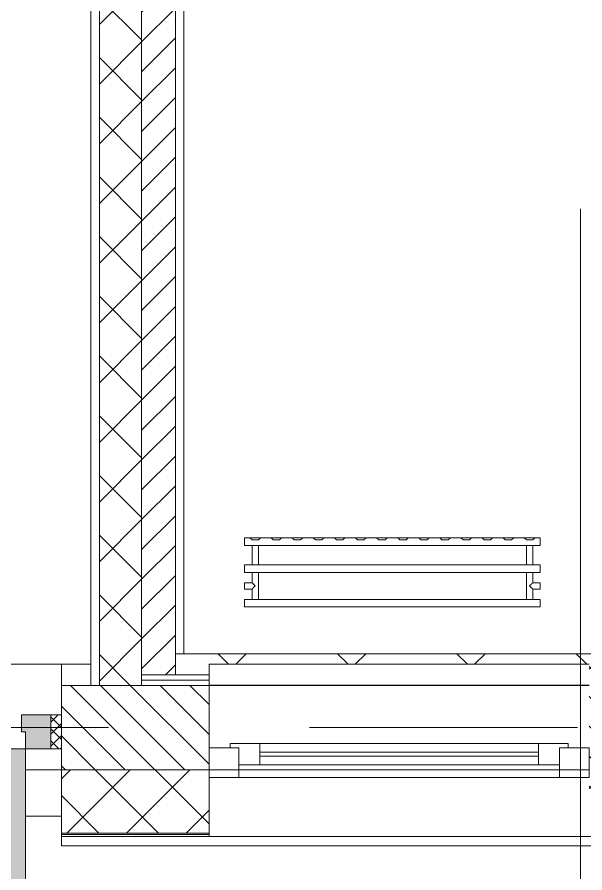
# Model space of a CAD drawing. Header units: millimetres. Extents: x 81368 to 286493, y -8553 to 29000.
# Drawn here: x 109375 to 110720, y -344 to 1683 of the extents above; entities that cross this region are included whole.
import ezdxf

# ---------------------------------------------------------------- set-up
doc = ezdxf.new("R2010")
doc.units = ezdxf.units.MM
doc.linetypes.add('200_ШТРИХ__ш1_п0_6_', pattern=[160, 100, -60])
doc.linetypes.add('Осевая', pattern=[3175, 635, -476.25, 1587.5, -476.25])
for name, color, linetype, lineweight in [('A-DETL-MBND-1', 7, '200_ШТРИХ__ш1_п0_6_', 9), ('A-GLAZ', 7, 'Continuous', 9), ('A-WALL', 7, 'Continuous', 9), ('A-WALL-1', 7, 'Continuous', 13), ('I-WALL', 7, 'Continuous', 9), ('Оси', 7, 'Continuous', 9), ('Оси-2', 7, 'Осевая', 9)]:
    doc.layers.add(name, color=color, linetype=linetype, lineweight=lineweight)
for name, color, linetype, lineweight, true_color in [('A-DOOR-1', 7, 'Continuous', 9, 0xaaaaaa), ('A-DOOR-2', 7, 'Continuous', 9, 0xe2e2e2), ('A-DOOR-FRAM-2', 7, 'Continuous', 9, 0xaaaaaa), ('A-FLOR-1', 7, 'Continuous', 9, 0xaaaaaa), ('A-WALL-2', 7, 'Continuous', 13, 0x008040), ('I-WALL-2', 7, 'Continuous', 9, 0x008040), ('I-WALL-3', 7, 'Continuous', 25, 0x008040), ('M-EQPM-1', 7, 'Continuous', 9, 0xaaaaaa)]:
    doc.layers.add(name, color=color, linetype=linetype, lineweight=lineweight, true_color=true_color)
pattern_1 = [(45, (0, 0), (-70.71068, 70.71068), []), (135, (0, 0), (-70.71068, -70.71068), [])]
pattern_2 = [(45, (0, 0), (-141.42136, 141.42136), []), (135, (0, 0), (-141.42136, -141.42136), [])]

# ---------------------------------------------------------------- blocks, each defined once
blk = doc.blocks.new('110_Дверь_СКБ_2Ст_Наружная - ДН-5_л__ Двухстворчатая 1350 х3800 _h_ в свету с верхним остеклением-21877029-План монтажа стен и перегородок 1 этажа в осях 23_1-33')
at = {"layer": 'A-DOOR-1'}
h = blk.add_hatch(dxfattribs=at)
h.set_pattern_fill('FP_38', color=256, style=0, pattern_type=2)
h.set_pattern_definition([(135, (1626.41, 164.685), (-14.14214, -14.14214), []), (225, (1626.41, 164.685), (14.14214, -14.14214), [])])
h.paths.add_polyline_path([(719.5, 50), (719.5, -30), (744.5, -30), (744.5, 50)])
at = {"layer": 'A-DOOR-2'}
for points in [[(619.5, 1010), (619.5, 50), (659.5, 50), (659.5, 1010)], [(-580.5, 370), (-620.5, 370), (-620.5, 50), (-580.5, 50)]]:
    blk.add_hatch(color=256, dxfattribs=at).paths.add_polyline_path(points)
h = blk.add_hatch(color=256, dxfattribs=at)
h.paths.add_polyline_path([(-620.5, 50), (-680.5, 50), (-680.5, -30), (-610.5, -30), (-610.5, 10), (-620.5, 10)])
h.paths.add_polyline_path([(719.5, 50), (659.5, 50), (659.5, 10), (649.5, 10), (649.5, -30), (719.5, -30)])
at = {"layer": 'A-DOOR-FRAM-2'}
h = blk.add_hatch(dxfattribs=at)
h.set_pattern_fill('FP_39', color=256, style=0, pattern_type=2)
h.set_pattern_definition([(45, (-496.384, 164.685), (-14.1421, 14.1421), []), (135, (-496.384, 164.685), (-14.1421, -14.1421), [])])
h.paths.add_polyline_path([(-680.5, 50), (-705.5, 50), (-705.5, -30), (-680.5, -30)])
at = {"layer": 'A-DOOR-1'}
for p, q in [((659.5, 1010), (619.5, 1010)), ((619.5, 1010), (619.5, 50)), ((659.5, 50), (659.5, 1010)), ((-620.5, 370), (-620.5, 50)), ((-580.5, 370), (-620.5, 370)), ((-580.5, 50), (-580.5, 370)), ((-620.5, 50), (-580.5, 50)), ((619.5, 50), (659.5, 50))]:
    blk.add_line(p, q, dxfattribs=at)
for centre, radius, start, end in [((659.5, 50), 960, 90, 180), ((-620.5, 50), 320, 0, 90)]:
    blk.add_arc(centre, radius, start, end, dxfattribs=at)
at = {"layer": 'A-DOOR-FRAM-2'}
for p, q in [((-680.5, 50), (-705.5, 50)), ((-705.5, 50), (-705.5, -30)), ((-620.5, 50), (-680.5, 50)), ((-680.5, 50), (-680.5, -30)), ((-680.5, -30), (-680.5, 50)), ((-620.5, 10), (-620.5, 50)), ((659.5, 50), (659.5, 10)), ((719.5, 50), (659.5, 50)), ((719.5, -30), (719.5, 50)), ((744.5, 50), (719.5, 50)), ((719.5, 50), (719.5, -30)), ((744.5, -30), (744.5, 50)), ((-610.5, 10), (-620.5, 10)), ((-610.5, -30), (-610.5, 10)), ((659.5, 10), (649.5, 10)), ((649.5, 10), (649.5, -30)), ((-705.5, -30), (-680.5, -30)), ((-680.5, -30), (-610.5, -30)), ((649.5, -30), (719.5, -30)), ((719.5, -30), (744.5, -30))]:
    blk.add_line(p, q, dxfattribs=at)
blk = doc.blocks.new('120_Окно_СКБ_1Ст - 120_Окно_СКБ_1Ст 900х2500_h_ с форточкой-22876038-План монтажа стен и перегородок 1 этажа в осях 23_1-33')
at = {"layer": 'A-GLAZ'}
for p, q in [((-450, -127), (-450, -57)), ((-450, -57), (-380, -57)), ((450, -57), (-450, -57)), ((-380, -57), (-380, -127)), ((380, -127), (380, -57)), ((380, -57), (450, -57)), ((450, -57), (450, -127)), ((380, -87), (-380, -87)), ((-380, -87), (-380, -127)), ((-330, -137), (-330, -87)), ((330, -137), (330, -87)), ((380, -127), (380, -87)), ((-330, -107), (330, -107)), ((330, -117), (-330, -117)), ((-380, -127), (-450, -127)), ((-450, -127), (-400, -127)), ((-380, -127), (-400, -127)), ((-400, -127), (-400, -137)), ((-400, -137), (400, -137)), ((400, -137), (-400, -137)), ((450, -127), (380, -127)), ((400, -127), (380, -127)), ((400, -127), (450, -127)), ((400, -137), (400, -127))]:
    blk.add_line(p, q, dxfattribs=at)
blk = doc.blocks.new('radiator_prado_classic_z_tip_30_po exemplyaru - Classic Z Тип 30-300-V22-План монтажа стен и перегородок 1 этажа в осях 23_1-33')
at = {"layer": 'M-EQPM-1'}
for p, q in [((0, 228), (0, 210)), ((700, 228), (0, 228)), ((0, 210), (0, 228)), ((0, 228), (12.5, 228)), ((12.5, 228), (37.5, 228)), ((37.5, 228), (12.5, 228)), ((12.5, 228), (37.5, 228)), ((12.5, 228), (17.5, 223)), ((12.5, 228), (17.5, 223)), ((32.5, 223), (17.5, 223)), ((17.5, 223), (32.5, 223)), ((32.5, 223), (37.5, 228)), ((37.5, 228), (32.5, 223)), ((37.5, 228), (62.5, 228)), ((62.5, 228), (87.5, 228)), ((87.5, 228), (62.5, 228)), ((62.5, 228), (87.5, 228)), ((62.5, 228), (67.5, 223)), ((62.5, 228), (67.5, 223)), ((82.5, 223), (67.5, 223)), ((67.5, 223), (82.5, 223)), ((82.5, 223), (87.5, 228)), ((87.5, 228), (82.5, 223)), ((87.5, 228), (112.5, 228)), ((112.5, 228), (137.5, 228)), ((137.5, 228), (112.5, 228)), ((112.5, 228), (137.5, 228)), ((112.5, 228), (117.5, 223)), ((112.5, 228), (117.5, 223)), ((132.5, 223), (117.5, 223)), ((117.5, 223), (132.5, 223)), ((132.5, 223), (137.5, 228)), ((137.5, 228), (132.5, 223)), ((137.5, 228), (162.5, 228)), ((162.5, 228), (187.5, 228)), ((187.5, 228), (162.5, 228)), ((162.5, 228), (187.5, 228)), ((162.5, 228), (167.5, 223)), ((162.5, 228), (167.5, 223)), ((182.5, 223), (167.5, 223)), ((167.5, 223), (182.5, 223)), ((182.5, 223), (187.5, 228)), ((187.5, 228), (182.5, 223)), ((187.5, 228), (212.5, 228)), ((212.5, 228), (237.5, 228)), ((237.5, 228), (212.5, 228)), ((212.5, 228), (237.5, 228)), ((212.5, 228), (217.5, 223)), ((212.5, 228), (217.5, 223)), ((232.5, 223), (217.5, 223)), ((217.5, 223), (232.5, 223)), ((232.5, 223), (237.5, 228)), ((237.5, 228), (232.5, 223)), ((237.5, 228), (262.5, 228)), ((262.5, 228), (287.5, 228)), ((287.5, 228), (262.5, 228)), ((262.5, 228), (287.5, 228)), ((262.5, 228), (267.5, 223)), ((262.5, 228), (267.5, 223)), ((282.5, 223), (267.5, 223)), ((267.5, 223), (282.5, 223)), ((282.5, 223), (287.5, 228)), ((287.5, 228), (282.5, 223)), ((287.5, 228), (312.5, 228)), ((312.5, 228), (337.5, 228)), ((337.5, 228), (312.5, 228)), ((312.5, 228), (337.5, 228)), ((312.5, 228), (317.5, 223)), ((312.5, 228), (317.5, 223)), ((332.5, 223), (317.5, 223)), ((317.5, 223), (332.5, 223)), ((332.5, 223), (337.5, 228)), ((337.5, 228), (332.5, 223)), ((337.5, 228), (362.5, 228)), ((362.5, 228), (387.5, 228)), ((387.5, 228), (362.5, 228)), ((362.5, 228), (387.5, 228)), ((362.5, 228), (367.5, 223)), ((362.5, 228), (367.5, 223)), ((382.5, 223), (367.5, 223)), ((367.5, 223), (382.5, 223)), ((382.5, 223), (387.5, 228)), ((387.5, 228), (382.5, 223)), ((387.5, 228), (412.5, 228)), ((412.5, 228), (437.5, 228)), ((437.5, 228), (412.5, 228)), ((412.5, 228), (437.5, 228)), ((412.5, 228), (417.5, 223)), ((412.5, 228), (417.5, 223)), ((432.5, 223), (417.5, 223)), ((417.5, 223), (432.5, 223)), ((432.5, 223), (437.5, 228)), ((437.5, 228), (432.5, 223)), ((437.5, 228), (462.5, 228)), ((462.5, 228), (487.5, 228)), ((487.5, 228), (462.5, 228)), ((462.5, 228), (487.5, 228)), ((462.5, 228), (467.5, 223)), ((462.5, 228), (467.5, 223)), ((482.5, 223), (467.5, 223)), ((467.5, 223), (482.5, 223)), ((482.5, 223), (487.5, 228)), ((487.5, 228), (482.5, 223)), ((487.5, 228), (512.5, 228)), ((512.5, 228), (537.5, 228)), ((537.5, 228), (512.5, 228)), ((512.5, 228), (537.5, 228)), ((512.5, 228), (517.5, 223)), ((512.5, 228), (517.5, 223)), ((532.5, 223), (517.5, 223)), ((517.5, 223), (532.5, 223)), ((532.5, 223), (537.5, 228)), ((537.5, 228), (532.5, 223)), ((537.5, 228), (562.5, 228)), ((562.5, 228), (587.5, 228)), ((587.5, 228), (562.5, 228)), ((562.5, 228), (587.5, 228)), ((562.5, 228), (567.5, 223)), ((562.5, 228), (567.5, 223)), ((582.5, 223), (567.5, 223)), ((567.5, 223), (582.5, 223)), ((582.5, 223), (587.5, 228)), ((587.5, 228), (582.5, 223)), ((587.5, 228), (612.5, 228)), ((612.5, 228), (637.5, 228)), ((637.5, 228), (612.5, 228)), ((612.5, 228), (637.5, 228)), ((612.5, 228), (617.5, 223)), ((612.5, 228), (617.5, 223)), ((632.5, 223), (617.5, 223)), ((617.5, 223), (632.5, 223)), ((632.5, 223), (637.5, 228)), ((637.5, 228), (632.5, 223)), ((637.5, 228), (662.5, 228)), ((662.5, 228), (687.5, 228)), ((687.5, 228), (662.5, 228)), ((662.5, 228), (687.5, 228)), ((662.5, 228), (667.5, 223)), ((662.5, 228), (667.5, 223)), ((682.5, 223), (667.5, 223)), ((667.5, 223), (682.5, 223)), ((682.5, 223), (687.5, 228)), ((687.5, 228), (682.5, 223)), ((687.5, 228), (700, 228)), ((700, 210), (700, 228)), ((700, 228), (700, 210)), ((0, 210), (700, 210)), ((17.5, 210), (0, 210)), ((17.5, 210), (17.5, 164)), ((17.5, 210), (17.5, 164)), ((32.5, 210), (17.5, 210)), ((17.5, 210), (32.5, 210)), ((32.5, 210), (17.5, 210)), ((17.5, 210), (23.1, 210)), ((31.5, 210), (18.5, 210)), ((23.1, 210), (25, 210)), ((25, 210), (26.9, 210)), ((26.9, 210), (28.8, 210)), ((28.8, 210), (30.3, 210)), ((30.3, 210), (31.5, 210)), ((31.5, 210), (32.2, 210)), ((32.2, 210), (32.5, 210)), ((32.5, 164), (32.5, 210)), ((32.5, 164), (32.5, 210)), ((667.5, 210), (32.5, 210)), ((667.5, 210), (667.5, 164)), ((667.5, 210), (667.5, 164)), ((682.5, 210), (667.5, 210)), ((667.5, 210), (673.1, 210)), ((669.7, 210), (667.5, 210)), ((667.5, 210), (682.5, 210)), ((681.5, 210), (668.5, 210)), ((671.2, 210), (669.7, 210)), ((682.5, 210), (671.2, 210)), ((673.1, 210), (675, 210)), ((675, 210), (676.9, 210)), ((676.9, 210), (682.5, 210)), ((682.5, 164), (682.5, 210)), ((682.5, 164), (682.5, 210)), ((700, 210), (682.5, 210)), ((700, 164), (0, 164)), ((0, 164), (0, 146)), ((0, 146), (0, 164)), ((0, 164), (17.5, 164)), ((32.5, 164), (17.5, 164)), ((17.5, 164), (32.5, 164)), ((32.5, 164), (17.5, 164)), ((17.5, 164), (17.8, 164)), ((17.8, 164), (18.5, 164)), ((18.5, 164), (19.7, 164)), ((18.5, 164), (31.5, 164)), ((19.7, 164), (21.3, 164)), ((21.3, 164), (23.1, 164)), ((23.1, 164), (25, 164)), ((25, 164), (26.9, 164)), ((26.9, 164), (28.8, 164)), ((28.8, 164), (30.3, 164)), ((30.3, 164), (31.5, 164)), ((31.5, 164), (32.2, 164)), ((32.2, 164), (32.5, 164)), ((32.5, 164), (667.5, 164)), ((682.5, 164), (667.5, 164)), ((667.5, 164), (682.5, 164)), ((682.5, 164), (667.5, 164)), ((667.5, 164), (682.5, 164)), ((668.5, 164), (681.5, 164)), ((682.5, 164), (700, 164)), ((700, 146), (700, 164)), ((700, 164), (700, 146)), ((0, 146), (700, 146)), ((17.5, 146), (0, 146)), ((17.5, 146), (17.5, 121.5)), ((17.5, 146), (17.5, 121.5)), ((17.5, 146), (32.5, 146)), ((32.5, 146), (17.5, 146)), ((17.5, 146), (32.5, 146)), ((23.1, 146), (17.5, 146)), ((31.5, 146), (18.5, 146)), ((25, 146), (23.1, 146)), ((26.9, 146), (25, 146)), ((28.8, 146), (26.9, 146)), ((30.3, 146), (28.8, 146)), ((31.5, 146), (30.3, 146)), ((32.2, 146), (31.5, 146)), ((32.5, 146), (32.2, 146)), ((32.5, 82), (32.5, 146)), ((32.5, 82), (32.5, 146)), ((667.5, 146), (32.5, 146)), ((667.5, 146), (667.5, 82)), ((667.5, 146), (667.5, 82)), ((667.5, 146), (682.5, 146)), ((682.5, 146), (667.5, 146)), ((667.5, 146), (682.5, 146)), ((682.5, 146), (667.5, 146)), ((681.5, 146), (668.5, 146)), ((682.5, 121.5), (682.5, 146)), ((682.5, 121.5), (682.5, 146)), ((700, 146), (682.5, 146)), ((17.5, 121.5), (0, 121.5)), ((17.5, 121.5), (0, 121.5)), ((0, 121.5), (0, 121.2)), ((0, 106.5), (0, 121.5)), ((0, 121.2), (0, 106.8)), ((0, 121.2), (0, 120.5)), ((0, 120.5), (0, 121.2)), ((0, 121.2), (0, 121.2)), ((0, 120.5), (0, 119.3)), ((0, 119.3), (0, 120.5)), ((0, 119.3), (0, 117.8)), ((0, 117.8), (0, 119.3)), ((0, 117.8), (0, 115.9)), ((0, 115.9), (0, 117.8)), ((0, 115.9), (0, 114)), ((0, 114), (0, 115.9)), ((0, 114), (0, 112.1)), ((0, 112.1), (0, 114)), ((0, 112.1), (0, 110.2)), ((0, 110.2), (0, 112.1)), ((0, 110.2), (0, 108.7)), ((0, 108.7), (0, 110.2)), ((0, 108.7), (0, 106.8)), ((0, 106.8), (0, 108.7)), ((0, 106.8), (0, 106.5)), ((0, 106.8), (0, 106.8)), ((0, 106.5), (17.5, 106.5)), ((0, 106.5), (17.5, 106.5)), ((17.5, 106.5), (17.5, 82)), ((17.5, 106.5), (17.5, 82)), ((700, 121.5), (682.5, 121.5)), ((700, 121.5), (682.5, 121.5)), ((682.5, 82), (682.5, 106.5)), ((682.5, 106.5), (700, 106.5)), ((682.5, 82), (682.5, 106.5)), ((682.5, 106.5), (700, 106.5)), ((700, 121.5), (700, 106.5)), ((700, 121.2), (700, 121.5)), ((700, 121.5), (700, 121.2)), ((700, 121.2), (700, 121.5)), ((700, 106.8), (700, 121.2)), ((700, 121.2), (700, 106.8)), ((700, 106.8), (700, 121.2)), ((700, 106.5), (700, 106.8)), ((700, 106.8), (700, 106.5)), ((700, 106.5), (700, 106.8)), ((700, 82), (0, 82)), ((0, 82), (0, 64)), ((0, 64), (0, 82)), ((0, 82), (17.5, 82)), ((19.7, 82), (17.5, 82)), ((17.5, 82), (32.5, 82)), ((32.5, 82), (17.5, 82)), ((17.5, 82), (17.8, 82)), ((17.8, 82), (18.5, 82)), ((18.5, 82), (19.7, 82)), ((18.5, 82), (31.5, 82)), ((26.9, 82), (19.7, 82)), ((19.7, 82), (21.3, 82)), ((21.3, 82), (23.1, 82)), ((23.1, 82), (25, 82)), ((25, 82), (26.9, 82)), ((32.5, 82), (26.9, 82)), ((26.9, 82), (28.8, 82)), ((28.8, 82), (30.3, 82)), ((30.3, 82), (31.5, 82)), ((31.5, 82), (32.2, 82)), ((32.2, 82), (32.5, 82)), ((32.5, 82), (667.5, 82)), ((682.5, 82), (667.5, 82)), ((667.5, 82), (673.1, 82)), ((682.5, 82), (667.5, 82)), ((667.5, 82), (682.5, 82)), ((668.5, 82), (681.5, 82)), ((673.1, 82), (680.3, 82)), ((680.3, 82), (682.5, 82)), ((682.5, 82), (700, 82)), ((700, 64), (700, 82)), ((700, 82), (700, 64)), ((700, 64), (0, 64)), ((0, 64), (700, 64))]:
    blk.add_line(p, q, dxfattribs=at)
for points, knots in [([(17.8, 121.2), (17.7, 121.3), (17.7, 121.3), (17.5, 121.5), (17.5, 121.5), (17.5, 121.5)], [0.8571429, 0.8571429, 0.8571429, 0.8571429, 0.8928571, 0.9285714, 1, 1, 1, 1]), ([(17.5, 121.5), (17.5, 121.5), (17.5, 121.5), (17.7, 121.3), (17.7, 121.3), (17.8, 121.2)], [0, 0, 0, 0, 0.0714286, 0.1071429, 0.1428571, 0.1428571, 0.1428571, 0.1428571]), ([(17.5, 121.5), (17.5, 121.5), (17.5, 121.5), (17.7, 121.3), (17.7, 121.3), (17.8, 121.2)], [0, 0, 0, 0, 0.0714286, 0.1071429, 0.1428571, 0.1428571, 0.1428571, 0.1428571]), ([(25, 114), (24.5, 114.5), (23.6, 115.4), (22.4, 116.6), (21.6, 117.4), (21.1, 117.9), (20.8, 118.2), (20.5, 118.5), (20.2, 118.8), (19.8, 119.1), (19.6, 119.4), (19.3, 119.7), (19, 120), (18.7, 120.3), (18.5, 120.5), (18.3, 120.7), (18.1, 120.9), (17.9, 121.1), (17.8, 121.2), (17.7, 121.3), (17.5, 121.5), (17.5, 121.5), (17.5, 121.5)], [0, 0, 0, 0, 0.142857, 0.285714, 0.357143, 0.392857, 0.428571, 0.464286, 0.5, 0.535714, 0.571429, 0.607143, 0.642857, 0.678571, 0.714286, 0.75, 0.785714, 0.821429, 0.857143, 0.892857, 0.928571, 1, 1, 1, 1]), ([(17.5, 106.5), (17.5, 106.5), (17.5, 106.5), (17.7, 106.7), (17.8, 106.8), (17.9, 106.9), (18.1, 107.1), (18.3, 107.3), (18.5, 107.5), (18.7, 107.7), (19, 108), (19.3, 108.3), (19.6, 108.6), (19.8, 108.9), (20.3, 109.3), (20.7, 109.7), (21.1, 110.1), (21.6, 110.6), (22.4, 111.4), (23.6, 112.6), (24.5, 113.5), (25, 114)], [0, 0, 0, 0, 0.071429, 0.107143, 0.142857, 0.178571, 0.214286, 0.25, 0.285714, 0.321429, 0.357143, 0.392857, 0.428571, 0.464286, 0.5, 0.571429, 0.607143, 0.642857, 0.714286, 0.857143, 1, 1, 1, 1]), ([(17.5, 106.5), (17.5, 106.5), (17.5, 106.5), (17.7, 106.7), (17.7, 106.7), (17.8, 106.8)], [0, 0, 0, 0, 0.0714286, 0.1071429, 0.1428571, 0.1428571, 0.1428571, 0.1428571]), ([(17.8, 106.8), (17.7, 106.7), (17.7, 106.7), (17.5, 106.5), (17.5, 106.5), (17.5, 106.5)], [0.8571429, 0.8571429, 0.8571429, 0.8571429, 0.8928571, 0.9285714, 1, 1, 1, 1]), ([(17.8, 106.8), (17.7, 106.7), (17.7, 106.7), (17.5, 106.5), (17.5, 106.5), (17.5, 106.5)], [0.8571429, 0.8571429, 0.8571429, 0.8571429, 0.8928571, 0.9285714, 1, 1, 1, 1]), ([(17.8, 121.2), (17.8, 121.2), (17.9, 121.1), (18.1, 120.9), (18.3, 120.7), (18.5, 120.5), (18.7, 120.3), (19, 120), (19.3, 119.7), (19.6, 119.4), (19.8, 119.1), (20.3, 118.7), (20.7, 118.3), (21.1, 117.9), (21.6, 117.4), (22.4, 116.6), (23.1, 115.9), (23.6, 115.4)], [0.1428571, 0.1428571, 0.1428571, 0.1428571, 0.1785714, 0.2142857, 0.25, 0.2857143, 0.3214286, 0.3571429, 0.3928571, 0.4285714, 0.4642857, 0.5, 0.5714286, 0.6071429, 0.6428571, 0.7142857, 0.8571429, 0.8571429, 0.8571429, 0.8571429]), ([(22.1, 111.1), (21.9, 110.9), (21.6, 110.6), (21.1, 110.1), (20.8, 109.8), (20.5, 109.5), (20.2, 109.2), (19.8, 108.9), (19.6, 108.6), (19.3, 108.3), (19, 108), (18.7, 107.7), (18.5, 107.5), (18.3, 107.3), (18.1, 107.1), (17.9, 106.9), (17.8, 106.8), (17.8, 106.8)], [0.2857143, 0.2857143, 0.2857143, 0.2857143, 0.3571429, 0.3928571, 0.4285714, 0.4642857, 0.5, 0.5357143, 0.5714286, 0.6071429, 0.6428571, 0.6785714, 0.7142857, 0.75, 0.7857143, 0.8214286, 0.8571429, 0.8571429, 0.8571429, 0.8571429]), ([(17.8, 106.8), (17.8, 106.8), (17.9, 106.9), (18.1, 107.1), (18.3, 107.3), (18.5, 107.5), (18.7, 107.7), (19, 108), (19.3, 108.3), (19.6, 108.6), (19.9, 108.8), (20.3, 109.3), (20.6, 109.6), (20.8, 109.8)], [0.1428571, 0.1428571, 0.1428571, 0.1428571, 0.1785714, 0.2142857, 0.25, 0.2857143, 0.3214286, 0.3571429, 0.3928571, 0.4285714, 0.4642857, 0.5, 0.5714286, 0.5714286, 0.5714286, 0.5714286]), ([(19.6, 119.4), (19.7, 119.3), (19.9, 119.2), (20.3, 118.7), (20.6, 118.4), (20.8, 118.2)], [0.4285714, 0.4285714, 0.4285714, 0.4285714, 0.4642857, 0.5, 0.5714286, 0.5714286, 0.5714286, 0.5714286]), ([(22.1, 116.9), (21.9, 117.1), (21.6, 117.4), (21.1, 117.9), (20.9, 118.1), (20.8, 118.2)], [0.2857143, 0.2857143, 0.2857143, 0.2857143, 0.3571429, 0.3928571, 0.4285714, 0.4285714, 0.4285714, 0.4285714]), ([(20.8, 118.2), (20.9, 118.1), (21.1, 117.9), (21.6, 117.4), (21.9, 117.1), (22.1, 116.9)], [0.5714286, 0.5714286, 0.5714286, 0.5714286, 0.6071429, 0.6428571, 0.7142857, 0.7142857, 0.7142857, 0.7142857]), ([(20.8, 109.8), (20.9, 109.9), (21.1, 110.1), (21.6, 110.6), (21.9, 110.9), (22.1, 111.1)], [0.5714286, 0.5714286, 0.5714286, 0.5714286, 0.6071429, 0.6428571, 0.7142857, 0.7142857, 0.7142857, 0.7142857]), ([(22.1, 111.1), (21.9, 110.9), (21.6, 110.6), (21.1, 110.1), (20.9, 109.9), (20.8, 109.8)], [0.2857143, 0.2857143, 0.2857143, 0.2857143, 0.3571429, 0.3928571, 0.4285714, 0.4285714, 0.4285714, 0.4285714]), ([(675, 114), (675.5, 114.5), (676.4, 115.4), (677.6, 116.6), (678.4, 117.4), (678.9, 117.9), (679.2, 118.2), (679.5, 118.5), (679.8, 118.8), (680.1, 119.2), (680.4, 119.4), (680.7, 119.7), (681, 120), (681.3, 120.3), (681.5, 120.5), (681.7, 120.7), (681.9, 120.9), (682.1, 121.1), (682.2, 121.2), (682.3, 121.3), (682.5, 121.5), (682.5, 121.5), (682.5, 121.5)], [0, 0, 0, 0, 0.142857, 0.285714, 0.357143, 0.392857, 0.428571, 0.464286, 0.5, 0.535714, 0.571429, 0.607143, 0.642857, 0.678571, 0.714286, 0.75, 0.785714, 0.821429, 0.857143, 0.892857, 0.928571, 1, 1, 1, 1]), ([(682.5, 106.5), (682.5, 106.5), (682.5, 106.5), (682.3, 106.7), (682.2, 106.8), (682.1, 106.9), (681.9, 107.1), (681.7, 107.3), (681.5, 107.5), (681.3, 107.7), (681, 108), (680.7, 108.3), (680.4, 108.6), (680.1, 108.8), (679.7, 109.3), (679.3, 109.7), (678.9, 110.1), (678.4, 110.6), (677.6, 111.4), (676.4, 112.6), (675.5, 113.5), (675, 114)], [0, 0, 0, 0, 0.071429, 0.107143, 0.142857, 0.178571, 0.214286, 0.25, 0.285714, 0.321429, 0.357143, 0.392857, 0.428571, 0.464286, 0.5, 0.571429, 0.607143, 0.642857, 0.714286, 0.857143, 1, 1, 1, 1]), ([(682.2, 121.2), (682.2, 121.2), (682.1, 121.1), (681.9, 120.9), (681.7, 120.7), (681.5, 120.5), (681.3, 120.3), (681, 120), (680.7, 119.7), (680.4, 119.4), (680.1, 119.2), (679.7, 118.7), (679.3, 118.3), (678.9, 117.9), (678.4, 117.4), (677.6, 116.6), (676.9, 115.9), (676.4, 115.4)], [0.1428571, 0.1428571, 0.1428571, 0.1428571, 0.1785714, 0.2142857, 0.25, 0.2857143, 0.3214286, 0.3571429, 0.3928571, 0.4285714, 0.4642857, 0.5, 0.5714286, 0.6071429, 0.6428571, 0.7142857, 0.8571429, 0.8571429, 0.8571429, 0.8571429]), ([(682.2, 121.2), (682.2, 121.2), (682.1, 121.1), (681.9, 120.9), (681.7, 120.7), (681.5, 120.5), (681.3, 120.3), (681, 120), (680.7, 119.7), (680.4, 119.4), (680.1, 119.2), (679.7, 118.7), (679.3, 118.3), (678.9, 117.9), (678.4, 117.4), (677.6, 116.6), (676.9, 115.9), (676.4, 115.4)], [0.1428571, 0.1428571, 0.1428571, 0.1428571, 0.1785714, 0.2142857, 0.25, 0.2857143, 0.3214286, 0.3571429, 0.3928571, 0.4285714, 0.4642857, 0.5, 0.5714286, 0.6071429, 0.6428571, 0.7142857, 0.8571429, 0.8571429, 0.8571429, 0.8571429]), ([(676.4, 115.4), (676.9, 115.9), (677.6, 116.6), (678.4, 117.4), (678.9, 117.9), (679.2, 118.2), (679.5, 118.5), (679.8, 118.8), (680.1, 119.2), (680.4, 119.4), (680.7, 119.7), (681, 120), (681.3, 120.3), (681.5, 120.5), (681.7, 120.7), (681.9, 120.9), (682.1, 121.1), (682.2, 121.2), (682.2, 121.2)], [0.1428571, 0.1428571, 0.1428571, 0.1428571, 0.2857143, 0.3571429, 0.3928571, 0.4285714, 0.4642857, 0.5, 0.5357143, 0.5714286, 0.6071429, 0.6428571, 0.6785714, 0.7142857, 0.75, 0.7857143, 0.8214286, 0.8571429, 0.8571429, 0.8571429, 0.8571429]), ([(677.9, 111.1), (678.1, 110.9), (678.4, 110.6), (678.9, 110.1), (679.2, 109.8), (679.5, 109.5), (679.8, 109.2), (680.1, 108.8), (680.4, 108.6), (680.7, 108.3), (681, 108), (681.3, 107.7), (681.5, 107.5), (681.7, 107.3), (681.9, 107.1), (682.1, 106.9), (682.2, 106.8), (682.2, 106.8)], [0.2857143, 0.2857143, 0.2857143, 0.2857143, 0.3571429, 0.3928571, 0.4285714, 0.4642857, 0.5, 0.5357143, 0.5714286, 0.6071429, 0.6428571, 0.6785714, 0.7142857, 0.75, 0.7857143, 0.8214286, 0.8571429, 0.8571429, 0.8571429, 0.8571429]), ([(677.9, 111.1), (678.1, 110.9), (678.4, 110.6), (678.9, 110.1), (679.2, 109.8), (679.5, 109.5), (679.8, 109.2), (680.1, 108.8), (680.4, 108.6), (680.7, 108.3), (681, 108), (681.3, 107.7), (681.5, 107.5), (681.7, 107.3), (681.9, 107.1), (682.1, 106.9), (682.2, 106.8), (682.2, 106.8)], [0.2857143, 0.2857143, 0.2857143, 0.2857143, 0.3571429, 0.3928571, 0.4285714, 0.4642857, 0.5, 0.5357143, 0.5714286, 0.6071429, 0.6428571, 0.6785714, 0.7142857, 0.75, 0.7857143, 0.8214286, 0.8571429, 0.8571429, 0.8571429, 0.8571429]), ([(682.2, 106.8), (682.2, 106.8), (682.1, 106.9), (681.9, 107.1), (681.7, 107.3), (681.5, 107.5), (681.3, 107.7), (681, 108), (680.7, 108.3), (680.4, 108.6), (680.1, 108.8), (679.7, 109.3), (679.3, 109.7), (678.9, 110.1), (678.4, 110.6), (678.1, 110.9), (677.9, 111.1)], [0.1428571, 0.1428571, 0.1428571, 0.1428571, 0.1785714, 0.2142857, 0.25, 0.2857143, 0.3214286, 0.3571429, 0.3928571, 0.4285714, 0.4642857, 0.5, 0.5714286, 0.6071429, 0.6428571, 0.7142857, 0.7142857, 0.7142857, 0.7142857]), ([(682.5, 121.5), (682.5, 121.5), (682.5, 121.5), (682.3, 121.3), (682.3, 121.3), (682.2, 121.2)], [0, 0, 0, 0, 0.0714286, 0.1071429, 0.1428571, 0.1428571, 0.1428571, 0.1428571]), ([(682.5, 121.5), (682.5, 121.5), (682.5, 121.5), (682.3, 121.3), (682.3, 121.3), (682.2, 121.2)], [0, 0, 0, 0, 0.0714286, 0.1071429, 0.1428571, 0.1428571, 0.1428571, 0.1428571]), ([(682.2, 121.2), (682.3, 121.3), (682.3, 121.3), (682.5, 121.5), (682.5, 121.5), (682.5, 121.5)], [0.8571429, 0.8571429, 0.8571429, 0.8571429, 0.8928571, 0.9285714, 1, 1, 1, 1]), ([(682.2, 106.8), (682.3, 106.7), (682.3, 106.7), (682.5, 106.5), (682.5, 106.5), (682.5, 106.5)], [0.8571429, 0.8571429, 0.8571429, 0.8571429, 0.8928571, 0.9285714, 1, 1, 1, 1]), ([(682.2, 106.8), (682.3, 106.7), (682.3, 106.7), (682.5, 106.5), (682.5, 106.5), (682.5, 106.5)], [0.8571429, 0.8571429, 0.8571429, 0.8571429, 0.8928571, 0.9285714, 1, 1, 1, 1]), ([(682.5, 106.5), (682.5, 106.5), (682.5, 106.5), (682.3, 106.7), (682.3, 106.7), (682.2, 106.8)], [0, 0, 0, 0, 0.0714286, 0.1071429, 0.1428571, 0.1428571, 0.1428571, 0.1428571])]:
    blk.add_open_spline(points, degree=3, knots=knots, dxfattribs=at)
for points in [[(20.8, 118.2), (20.7, 118.3), (20.5, 118.5), (20.2, 118.8), (19.9, 119.2), (19.6, 119.4), (19.3, 119.7), (19, 120), (18.7, 120.3), (18.5, 120.5), (18.3, 120.7), (18.1, 120.9), (17.9, 121.1), (17.8, 121.2), (17.8, 121.2)], [(17.8, 121.2), (17.8, 121.2), (17.9, 121.1), (18.1, 120.9), (18.3, 120.7), (18.5, 120.5), (18.7, 120.3), (19, 120), (19.3, 119.7), (19.5, 119.5), (19.6, 119.4)], [(20.8, 109.8), (20.7, 109.7), (20.5, 109.5), (20.2, 109.2), (19.9, 108.8), (19.6, 108.6), (19.3, 108.3), (19, 108), (18.7, 107.7), (18.5, 107.5), (18.3, 107.3), (18.1, 107.1), (17.9, 106.9), (17.8, 106.8), (17.8, 106.8)], [(23.6, 115.4), (23.1, 115.9), (22.6, 116.4), (22.1, 116.9)], [(22.1, 116.9), (22.6, 116.4), (23.1, 115.9), (23.6, 115.4)], [(25, 114), (24.5, 113.5), (23.6, 112.6), (22.6, 111.6), (22.1, 111.1)], [(22.1, 111.1), (22.6, 111.6), (23.1, 112.1), (23.6, 112.6)], [(23.6, 112.6), (23.1, 112.1), (22.6, 111.6), (22.1, 111.1)], [(25, 114), (24.5, 114.5), (24, 115), (23.6, 115.4)], [(23.6, 115.4), (24, 115), (24.5, 114.5), (25, 114)], [(23.6, 115.4), (24, 115), (24.5, 114.5), (25, 114)], [(23.6, 112.6), (24, 113), (24.5, 113.5), (25, 114)], [(25, 114), (24.5, 113.5), (24, 113), (23.6, 112.6)], [(676.4, 115.4), (676, 115), (675.5, 114.5), (675, 114)], [(676.4, 115.4), (676, 115), (675.5, 114.5), (675, 114)], [(675, 114), (675.5, 114.5), (676, 115), (676.4, 115.4)], [(675, 114), (675.5, 113.5), (676.4, 112.6), (677.4, 111.6), (677.9, 111.1)], [(675, 114), (675.5, 113.5), (676.4, 112.6), (677.4, 111.6), (677.9, 111.1)], [(677.9, 111.1), (677.4, 111.6), (676.4, 112.6), (675.5, 113.5), (675, 114)]]:
    blk.add_open_spline(points, degree=3, dxfattribs=at)

msp = doc.modelspace()

# ---------------------------------------------------------------- hatches: boundary and pattern name
at = {"layer": 'A-WALL'}
h = msp.add_hatch(dxfattribs=at)
h.set_pattern_fill('FP_1', color=256, style=0, pattern_type=2)
h.set_pattern_definition([(135, (0, 0), (-35.35534, -35.35534), [])])
h.paths.add_polyline_path([(123730, -100), (123730, 100), (123530, 100), (123530, -100)])
h.paths.add_polyline_path([(121130, -100), (121230, -100), (121230, 100), (121130, 100)])
h.paths.add_polyline_path([(119330, -100), (119330, 100), (118830, 100), (118830, -100), (119129.5, -100)])
h.paths.add_polyline_path([(117030, -100), (117030, 100), (115980, 100), (115980, -100), (116470.3, -100)])
h.paths.add_polyline_path([(113680, -100), (113680, 100), (113430, 100), (113430, -100)])
h.paths.add_polyline_path([(111152.1, -100), (111630, -100), (111630, 100), (110730, 100), (110730, -100)])
h.paths.add_polyline_path([(109815.8, -100), (109830, -100), (109830, 100), (109480, 100), (109480, -100), (109670, -100)])
h.paths.add_polyline_path([(106230, -100), (106230, 100), (105180, 100), (105180, -100), (105833.9, -100)])
h.paths.add_polyline_path([(102880, -100), (102880, 100), (102630, 100), (102630, -100)])
h.paths.add_polyline_path([(100830, -100), (101730, -100), (101730, 100), (100830, 100)])
h.paths.add_polyline_path([(98105, -100), (98105, 100), (97105, 100), (97105, -100), (97856.5, -100)])
h.paths.add_polyline_path([(94530, -100), (94780, -100), (94780, 100), (94530, 100), (94530, 56.5)])
h.paths.add_polyline_path([(92538.2, -100), (92730, -100), (92730, 100), (91930, 100), (91930, -100)])
h = msp.add_hatch(dxfattribs=at)
h.set_pattern_fill('FP_5', color=256, style=0, pattern_type=2)
h.set_pattern_definition(pattern_1)
h.paths.add_polyline_path([(125080, -250), (125080, -100), (123530, -100), (123530, -250), (124447.7, -250)])
h.paths.add_polyline_path([(120459, -250), (121230, -250), (121230, -100), (120230, -100), (120230, -250)])
h.paths.add_polyline_path([(119129.5, -250), (119330, -250), (119330, -100), (117930, -100), (117930, -250)])
h.paths.add_polyline_path([(117030, -250), (117030, -100), (115980, -100), (115980, -250), (116470.3, -250)])
h.paths.add_polyline_path([(112530, -250), (113680, -250), (113680, -100), (112530, -100)])
h.paths.add_polyline_path([(109480, -250), (109830, -250), (109830, -100), (109480, -100)])
h.paths.add_polyline_path([(110730, -250), (111630, -250), (111630, -100), (110730, -100)])
h.paths.add_polyline_path([(107130, -250), (108030, -250), (108030, -100), (107130, -100)])
h.paths.add_polyline_path([(105833.9, -250), (106230, -250), (106230, -100), (105180, -100), (105180, -250)])
h.paths.add_polyline_path([(102880, -250), (102880, -100), (100830, -100), (100830, -250), (102630, -250)])
h.paths.add_polyline_path([(99030, -250), (99930, -250), (99930, -100), (99030, -100)])
h.paths.add_polyline_path([(98130, -250), (98130, -100), (97080, -100), (97080, -250), (97856.5, -250)])
h.paths.add_polyline_path([(93630, -250), (94780, -250), (94780, -100), (93630, -100)])
h.paths.add_polyline_path([(91030, -250), (91030, -100), (89210, -100), (89210, -250), (89879.1, -250)])
h.paths.add_polyline_path([(92538.2, -250), (92730, -250), (92730, -100), (91930, -100), (91930, -250)])
at = {"layer": 'I-WALL'}
h = msp.add_hatch(dxfattribs=at)
h.set_pattern_fill('FP_3', color=256, style=0, pattern_type=2)
h.set_pattern_definition([(45, (0, 0), (-35.35534, 35.35534), [])])
h.paths.add_polyline_path([(109670, 125), (109750, 125), (109749, 3655), (109670, 3655), (109670, 220.3)])
h.paths.add_polyline_path([(109670, 5055), (109750, 5055), (109750, 10400), (109670, 10400), (109670, 5091.8)])
h = msp.add_hatch(dxfattribs=at)
h.set_pattern_fill('FP_5', color=256, style=0, pattern_type=2)
h.set_pattern_definition(pattern_1)
h.paths.add_polyline_path([(109656.3, 100), (109670, 100), (109670, 2400), (109570, 2400), (109570, 100), (109655, 100)])
at = {"layer": 'I-WALL-2'}
h = msp.add_hatch(dxfattribs=at)
h.set_pattern_fill('FP_63', color=256, style=0, pattern_type=2)
h.set_pattern_definition(pattern_2)
h.paths.add_polyline_path([(110730, 125), (111630, 125), (111630, 150), (112530, 150), (112530, 175), (109750, 175), (109750, 125), (109830, 125), (109830, 150), (110730, 150)])
h = msp.add_hatch(dxfattribs=at)
h.set_pattern_fill('FP_63', color=256, style=0, pattern_type=2)
h.set_pattern_definition(pattern_2)
h.paths.add_polyline_path([(111630, 112.5), (111630, 125), (110730, 125), (110730, 112.5), (111152.1, 112.5)])
h.paths.add_polyline_path([(109830, 112.5), (109830, 125), (109670, 125), (109670, 112.5), (109822.5, 112.5)])
h = msp.add_hatch(dxfattribs=at)
h.set_pattern_fill('FP_63', color=256, style=0, pattern_type=2)
h.set_pattern_definition(pattern_2)
h.paths.add_polyline_path([(111152.1, 100), (111630, 100), (111630, 112.5), (110730, 112.5), (110730, 100)])
h.paths.add_polyline_path([(109670, 100), (109830, 100), (109830, 112.5), (109670, 112.5)])

# ---------------------------------------------------------------- linework, layer by layer
at = {"layer": 'A-DETL-MBND-1'}
msp.add_line((109480, -210), (109395, -210), dxfattribs=at)
at = {"layer": 'A-FLOR-1'}
for p, q in [((109770, 3630), (109770, 175)), ((108030, 150), (109480, 150))]:
    msp.add_line(p, q, dxfattribs=at)
at = {"layer": 'A-WALL'}
for p, q in [((109550, 100), (109480, 100)), ((109480, 100), (109480, 30)), ((109830, -258), (109830, 100)), ((109480, -50), (109480, -280)), ((109830, -100), (110730, -100)), ((109480, -258), (112530, -258)), ((125260, -280), (109480, -280))]:
    msp.add_line(p, q, dxfattribs=at)
at = {"layer": 'A-WALL-1'}
for p, q in [((109570, 2400), (109570, 100)), ((109670, 2400), (109670, 125)), ((109480, -100), (109830, -100)), ((109830, -100), (109480, -100)), ((109480, -250), (109830, -250)), ((109480, -253), (109830, -253))]:
    msp.add_line(p, q, dxfattribs=at)
at = {"layer": 'A-WALL-2'}
for p, q in [((109750, 175), (109750, 125)), ((109830, 125), (109670, 125)), ((109830, 112.5), (109670, 112.5)), ((109550, 100), (109830, 100))]:
    msp.add_line(p, q, dxfattribs=at)
at = {"layer": 'I-WALL'}
for p, q in [((109750, 175), (109750, 3600)), ((109550, 2400), (109550, 100)), ((108030, 150), (109550, 150)), ((109480, 150), (109480, 100)), ((109670, 125), (109670, 100)), ((109480, -100), (109395, -100)), ((110730, -100), (109830, -100))]:
    msp.add_line(p, q, dxfattribs=at)
at = {"layer": 'I-WALL-2'}
for p, q in [((112530, 175), (109750, 175)), ((109830, 100), (109830, 150)), ((109830, 150), (110730, 150))]:
    msp.add_line(p, q, dxfattribs=at)
at = {"layer": 'I-WALL-3'}
msp.add_line((110730, 100), (109830, 100), dxfattribs=at)
at = {"layer": 'Оси'}
msp.add_line((110710, -1906.3), (110710, 593.7), dxfattribs=at)
at = {"layer": 'Оси-2'}
for p, q in [((110710, 593.7), (110710, 19528.3)), ((84667.6, 0), (122760, 0))]:
    msp.add_line(p, q, dxfattribs=at)

# ---------------------------------------------------------------- block references
at = {"layer": 'A-DOOR-1', "rotation": 180}
msp.add_blockref('110_Дверь_СКБ_2Ст_Наружная - ДН-5_л__ Двухстворчатая 1350 х3800 _h_ в свету с верхним остеклением-21877029-План монтажа стен и перегородок 1 этажа в осях 23_1-33', (108774.5, 0), dxfattribs=at)
at = {"layer": 'A-GLAZ', "rotation": 180}
msp.add_blockref('120_Окно_СКБ_1Ст - 120_Окно_СКБ_1Ст 900х2500_h_ с форточкой-22876038-План монтажа стен и перегородок 1 этажа в осях 23_1-33', (110280, -175), dxfattribs=at)
at = {"layer": 'M-EQPM-1'}
msp.add_blockref('radiator_prado_classic_z_tip_30_po exemplyaru - Classic Z Тип 30-300-V22-План монтажа стен и перегородок 1 этажа в осях 23_1-33', (109914, 221.7), dxfattribs=at)

doc.saveas('drawing.dxf')
